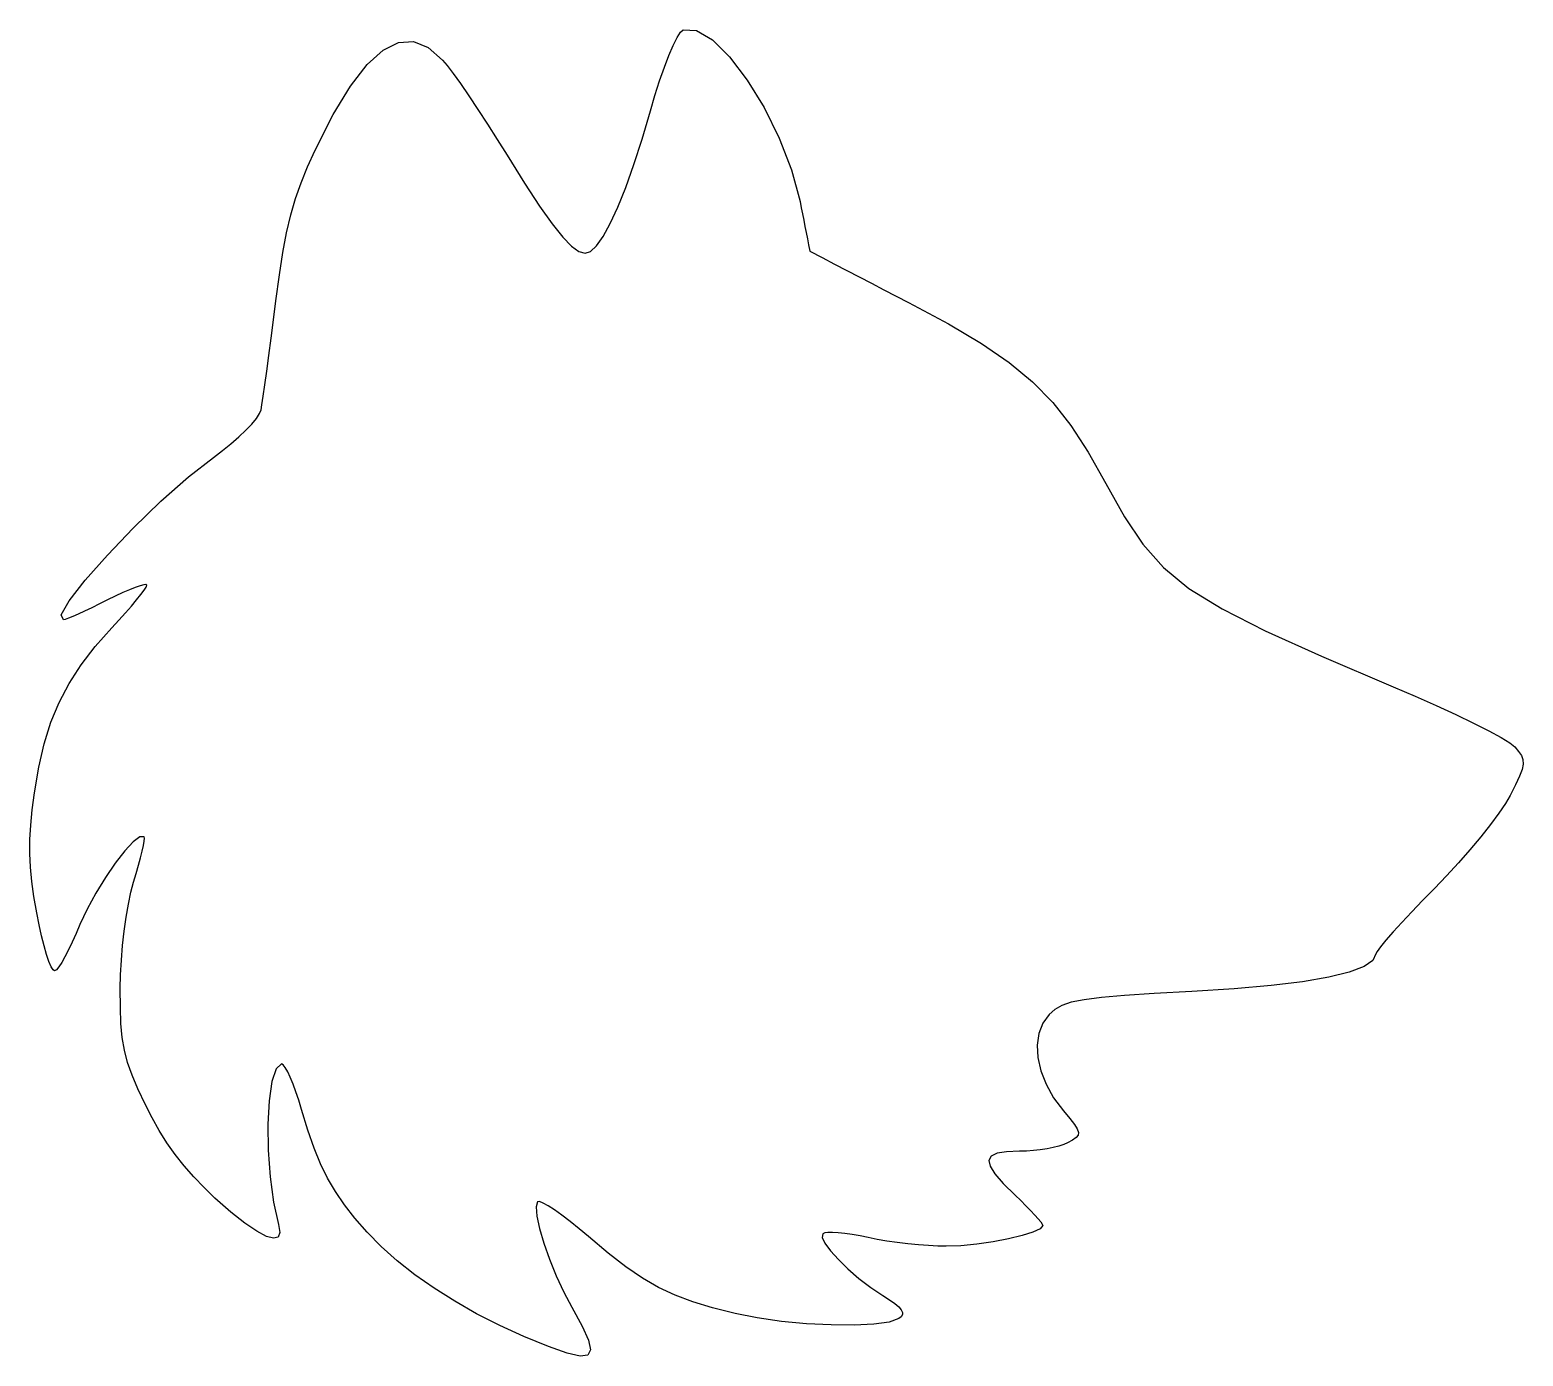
# Model space of a CAD drawing. Extents: x 1.2 to 54.3, y 0.9 to 48.1.
import ezdxf

# ---------------------------------------------------------------- set-up
doc = ezdxf.new("R2010")
doc.units = 0
doc.layers.add('Layer_1', color=7, linetype='CONTINUOUS')

msp = doc.modelspace()

# ---------------------------------------------------------------- linework, layer by layer
at = {"layer": 'Layer_1', "color": 7}
msp.add_lwpolyline([(18.765771, 1.556429), (17.908583, 1.946855), (17.086544, 2.365362), (16.305068, 2.808282), (15.569556, 3.272058), (14.885432, 3.753049), (14.258102, 4.2477), (13.692981, 4.75237), (13.195478, 5.263474), (12.756345, 5.769019), (12.381864, 6.243829), (12.060714, 6.709101), (11.781565, 7.186056), (11.533092, 7.695834), (11.303969, 8.259602), (11.082869, 8.898581), (10.858466, 9.633911), (10.758981, 9.959144), (10.656627, 10.262561), (10.554326, 10.537502), (10.455, 10.777362), (10.361572, 10.975482), (10.276965, 11.125201), (10.204097, 11.219915), (10.145906, 11.252963), (9.948063, 11.085267), (9.80039, 10.626966), (9.704148, 9.945287), (9.6606, 9.107397), (9.671005, 8.180523), (9.736629, 7.231861), (9.858731, 6.328609), (10.038576, 5.537963), (10.08399, 5.256503), (10.023392, 5.094197), (9.862808, 5.048534), (9.608277, 5.117057), (9.265817, 5.297171), (8.841436, 5.586364), (8.341182, 5.982181), (7.771074, 6.48211), (7.384031, 6.851905), (7.020966, 7.232087), (6.681, 7.623868), (6.36325, 8.028462), (6.066837, 8.446997), (5.790864, 8.88066), (5.534459, 9.330691), (5.296747, 9.798221), (5.032628, 10.365233), (4.824951, 10.858332), (4.667277, 11.307348), (4.553174, 11.742083), (4.476208, 12.19234), (4.429946, 12.687894), (4.407955, 13.258547), (4.403798, 13.934131), (4.414706, 14.427004), (4.442897, 14.941712), (4.486656, 15.464543), (4.544265, 15.981814), (4.614007, 16.47984), (4.694166, 16.944934), (4.783024, 17.363407), (4.878864, 17.721573), (4.970846, 18.030691), (5.0531, 18.322627), (5.124079, 18.590741), (5.182237, 18.828386), (5.22603, 19.028919), (5.253911, 19.185697), (5.264333, 19.292072), (5.255745, 19.341407), (5.105628, 19.339432), (4.867948, 19.159642), (4.5671, 18.835343), (4.227514, 18.399948), (3.873609, 17.886856), (3.529806, 17.329465), (3.220526, 16.761176), (2.970188, 16.215392), (2.834002, 15.891921), (2.697138, 15.588447), (2.563296, 15.311734), (2.436169, 15.068546), (2.319457, 14.865642), (2.216858, 14.709785), (2.132071, 14.607761), (2.068782, 14.566303), (2.01089, 14.600593), (1.941554, 14.715599), (1.863389, 14.902884), (1.779007, 15.15398), (1.691022, 15.460442), (1.602048, 15.813816), (1.514698, 16.20565), (1.431586, 16.627488), (1.331061, 17.213816), (1.256961, 17.750865), (1.208948, 18.25591), (1.186689, 18.746226), (1.189847, 19.23909), (1.218087, 19.751772), (1.271073, 20.301547), (1.348469, 20.905691), (1.500811, 21.820334), (1.692605, 22.650358), (1.931568, 23.412206), (2.225416, 24.122308), (2.581868, 24.797101), (3.008641, 25.453022), (3.513452, 26.106502), (4.104019, 26.77398), (4.353875, 27.044917), (4.586969, 27.305061), (4.798199, 27.548189), (4.982464, 27.768083), (5.134661, 27.958521), (5.24969, 28.113277), (5.322448, 28.226135), (5.347834, 28.290871), (5.319224, 28.313985), (5.237229, 28.307494), (5.107597, 28.273588), (4.936076, 28.214398), (4.728417, 28.13207), (4.49037, 28.028752), (4.227682, 27.906586), (3.946104, 27.767719), (3.661252, 27.625033), (3.38918, 27.49192), (3.136297, 27.371293), (2.909008, 27.266063), (2.713723, 27.179147), (2.556847, 27.113457), (2.444788, 27.071906), (2.383953, 27.057399), (2.306105, 27.241927), (2.589738, 27.741726), (3.160475, 28.476111), (3.943936, 29.364402), (4.865743, 30.325914), (5.851517, 31.279963), (6.826882, 32.145872), (7.717456, 32.842955), (8.038485, 33.081246), (8.342367, 33.32582), (8.622139, 33.569734), (8.870835, 33.806038), (9.08149, 34.027791), (9.24714, 34.228048), (9.360821, 34.399862), (9.415565, 34.536288), (9.44642, 34.717235), (9.491632, 35.016647), (9.549037, 35.418631), (9.61647, 35.907298), (9.691768, 36.466753), (9.772767, 37.081106), (9.857301, 37.734461), (9.943207, 38.410931), (10.066594, 39.333708), (10.191499, 40.134338), (10.32442, 40.837822), (10.471854, 41.469162), (10.640298, 42.053362), (10.836251, 42.615424), (11.066209, 43.180354), (11.336671, 43.773153), (11.984311, 45.041621), (12.600226, 46.056165), (13.188787, 46.819883), (13.754357, 47.335859), (14.301307, 47.607187), (14.834, 47.636959), (15.356805, 47.428261), (15.874088, 46.984185), (16.033101, 46.793117), (16.247486, 46.507802), (16.507829, 46.142135), (16.804715, 45.710022), (17.12873, 45.225359), (17.470459, 44.702051), (17.820489, 44.153995), (18.169404, 43.595091), (18.79525, 42.596371), (19.327138, 41.78518), (19.775658, 41.149305), (20.151406, 40.676532), (20.464974, 40.354652), (20.726954, 40.171448), (20.947941, 40.114721), (21.138528, 40.172294), (21.35363, 40.36904), (21.589536, 40.702601), (21.843131, 41.165798), (22.111344, 41.751381), (22.391097, 42.452119), (22.679306, 43.260782), (22.972891, 44.170133), (23.268773, 45.172942), (23.432001, 45.725273), (23.599662, 46.246453), (23.766987, 46.72465), (23.929207, 47.148043), (24.081551, 47.504794), (24.21925, 47.78308), (24.337534, 47.971068), (24.431636, 48.056934), (24.91067, 48.040057), (25.475804, 47.700643), (26.089897, 47.093224), (26.715815, 46.272319), (27.316419, 45.292457), (27.854574, 44.208162), (28.293142, 43.073954), (28.594987, 41.944359), (28.638932, 41.723915), (28.68288, 41.503469), (28.726825, 41.283025), (28.770772, 41.062578), (28.814717, 40.842135), (28.858665, 40.621688), (28.90261, 40.401244), (28.946557, 40.180798), (29.385455, 39.952274), (29.824356, 39.723747), (30.263254, 39.495223), (30.702154, 39.2667), (31.141052, 39.038176), (31.579953, 38.809649), (32.018851, 38.581125), (32.457752, 38.352599), (33.875676, 37.589851), (35.056745, 36.890578), (36.042186, 36.21693), (36.87324, 35.531065), (37.591128, 34.795128), (38.23709, 33.971274), (38.852351, 33.021655), (39.478151, 31.908427), (40.142826, 30.721809), (40.79454, 29.749164), (41.527443, 28.923935), (42.43569, 28.179571), (43.61344, 27.449525), (45.154853, 26.667244), (47.154082, 25.766176), (49.705286, 24.679773), (50.489875, 24.34357), (51.240165, 24.009659), (51.938423, 23.6868), (52.56692, 23.383747), (53.107918, 23.109257), (53.543689, 22.872086), (53.856495, 22.680993), (54.028611, 22.544734), (54.169999, 22.379462), (54.268308, 22.231857), (54.322072, 22.085753), (54.329833, 21.924985), (54.290107, 21.73339), (54.201441, 21.494808), (54.062365, 21.19307), (53.871411, 20.812013), (53.704044, 20.524409), (53.4659, 20.173556), (53.168045, 19.773035), (52.821561, 19.336426), (52.437524, 18.877312), (52.027012, 18.409272), (51.601099, 17.945892), (51.170863, 17.500748), (50.753321, 17.0756), (50.363789, 16.669519), (50.010797, 16.292072), (49.702867, 15.952824), (49.448523, 15.661334), (49.256298, 15.427168), (49.134709, 15.25989), (49.092285, 15.169065), (48.985365, 14.934462), (48.667165, 14.717571), (48.141507, 14.519197), (47.412222, 14.340071), (46.483129, 14.181039), (45.358064, 14.042806), (44.040854, 13.92622), (42.53532, 13.832014), (41.196684, 13.759088), (40.137893, 13.69048), (39.319745, 13.619924), (38.703042, 13.5411), (38.248573, 13.447741), (37.917149, 13.333497), (37.669552, 13.192104), (37.466601, 13.017211), (37.233601, 12.707246), (37.088437, 12.340018), (37.029416, 11.927184), (37.054844, 11.480257), (37.163037, 11.010893), (37.352301, 10.530692), (37.620945, 10.051224), (37.967271, 9.58409), (38.19391, 9.311972), (38.357858, 9.101744), (38.460737, 8.941075), (38.504165, 8.817518), (38.489772, 8.71874), (38.419146, 8.632296), (38.293921, 8.545823), (38.115717, 8.446904), (37.980324, 8.386988), (37.808739, 8.33108), (37.607952, 8.280421), (37.384971, 8.236197), (37.146772, 8.199706), (36.900361, 8.172048), (36.652717, 8.15455), (36.410847, 8.148623), (35.945002, 8.131126), (35.607772, 8.074427), (35.39855, 7.972658), (35.316714, 7.819834), (35.361669, 7.609946), (35.532805, 7.337009), (35.829506, 6.995096), (36.251182, 6.578141), (36.449604, 6.388008), (36.634717, 6.204846), (36.802461, 6.033086), (36.948802, 5.877101), (37.069666, 5.741352), (37.161019, 5.63027), (37.218798, 5.548284), (37.238949, 5.49977), (37.145093, 5.3877), (36.886414, 5.266655), (36.497243, 5.144029), (36.011912, 5.027104), (35.46475, 4.923275), (34.890095, 4.839822), (34.322272, 4.784139), (33.795618, 4.763537), (33.499637, 4.769746), (33.166522, 4.787808), (32.807642, 4.816313), (32.434347, 4.853848), (32.058018, 4.899455), (31.690023, 4.951808), (31.341718, 5.009691), (31.024478, 5.071837), (30.730845, 5.130595), (30.450217, 5.178714), (30.189204, 5.215629), (29.954441, 5.240747), (29.752536, 5.253447), (29.590117, 5.253447), (29.473808, 5.239618), (29.410214, 5.21196), (29.387806, 5.079598), (29.48368, 4.869709), (29.680005, 4.600751), (29.958945, 4.291069), (30.302672, 3.959063), (30.693329, 3.623049), (31.113093, 3.301513), (31.544133, 3.012772), (31.783478, 2.859017), (31.971528, 2.724453), (32.109899, 2.60671), (32.200218, 2.503417), (32.244104, 2.412259), (32.243257, 2.330866), (32.199149, 2.256924), (32.113469, 2.188034), (31.77084, 2.067892), (31.223853, 1.991381), (30.519624, 1.957063), (29.705272, 1.963554), (28.827911, 2.009246), (27.934655, 2.092755), (27.072624, 2.212672), (26.288934, 2.367527), (25.483407, 2.571376), (24.778964, 2.784736), (24.146891, 3.022762), (23.558471, 3.300469), (22.98499, 3.632983), (22.397733, 4.035376), (21.767982, 4.522717), (21.067025, 5.110106), (20.73457, 5.389845), (20.41765, 5.644042), (20.123687, 5.867619), (19.860101, 6.055494), (19.634306, 6.202616), (19.453737, 6.303878), (19.325799, 6.354198), (19.257918, 6.348554), (19.204502, 6.168326), (19.230291, 5.841795), (19.324984, 5.400823), (19.478271, 4.877301), (19.679847, 4.30312), (19.919407, 3.710143), (20.186642, 3.130261), (20.471249, 2.595365), (20.841681, 1.923196), (21.068413, 1.420022), (21.139927, 1.078816), (21.044689, 0.892577), (20.771183, 0.85428), (20.307896, 0.956896), (19.643288, 1.193426), (18.765852, 1.556872), (18.765852, 1.556872), (18.765852, 1.556872), (18.765852, 1.556872), (18.765852, 1.556872), (18.765852, 1.556872), (18.765852, 1.556844), (18.765856, 1.556787), (18.765771, 1.556429)], dxfattribs=at)

doc.saveas('drawing.dxf')
